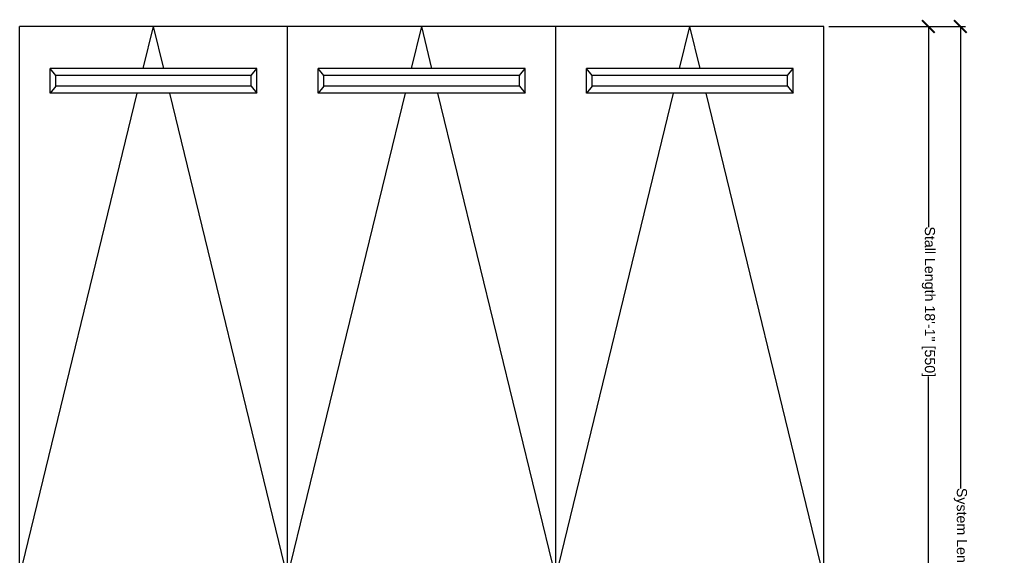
# Model space of a CAD drawing. Extents: x -210816 to 22943, y 10566 to 41486.
# Drawn here: x 12405.5 to 12788.4, y 16698.9 to 16910.5 of the extents above; entities that cross this region are included whole.
import ezdxf

# ---------------------------------------------------------------- set-up
doc = ezdxf.new("R2010")
doc.units = 0
doc.header["$MEASUREMENT"] = 0
doc.layers.get('0').update_dxf_attribs({"linetype": 'CONTINUOUS'})
doc.layers.get('DEFPOINTS').update_dxf_attribs({"linetype": 'CONTINUOUS'})
doc.layers.add('DIM', color=6, linetype='CONTINUOUS')
doc.styles.get("Standard").update_dxf_attribs({"font": 'arial.ttf'})
doc.dimstyles.get("Standard").update_dxf_attribs({"dimtxt": 5, "dimasz": 5, "dimexe": 2, "dimexo": 2, "dimgap": 0.09, "dimtad": 0, "dimtih": 1, "dimtoh": 1, "dimdec": 1, "dimzin": 0, "dimdsep": 46, "dimlunit": 4, "dimtxsty": 'Standard', "dimblk": 'ARCHTICK', "dimcen": -0.09, "dimadec": 0, "dimazin": 0, "dimtfac": 1, "dimtdec": 4, "dimtofl": 0, "dimtmove": 0, "dimatfit": 3, "dimldrblk": 'ARCHTICK', "dimfxl": 1, "dimtolj": 1, "dimtzin": 0, "dimarcsym": 0})

# ---------------------------------------------------------------- blocks, each defined once
blk = doc.blocks.new('A$C12488')
for p, q in [((0, 0), (0, 216.53)), ((105.51, 216.53), (0, 216.53)), ((48.73, 200.03), (52.76, 216.53)), ((56.78, 200.03), (52.76, 216.53)), ((105.51, 0), (105.51, 216.53)), ((93.43, 200.03), (12.08, 200.03)), ((12.08, 190.33), (12.08, 200.03)), ((14.3, 197.32), (12.08, 200.03)), ((91.21, 197.32), (93.43, 200.03)), ((93.43, 190.33), (93.43, 200.03)), ((14.3, 193.03), (14.3, 197.32)), ((91.21, 197.32), (14.3, 197.32)), ((91.21, 193.03), (91.21, 197.32)), ((14.3, 193.03), (12.08, 190.33)), ((91.21, 193.03), (14.3, 193.03)), ((91.21, 193.03), (93.43, 190.33)), ((0, 0), (46.37, 190.33)), ((93.43, 190.33), (12.08, 190.33)), ((105.51, 0), (59.14, 190.33)), ((105.51, 0), (0, 0))]:
    blk.add_line(p, q)
blk = doc.blocks.new('_ARCHTICK')
at = {"color": 0, "linetype": 'ByBlock', "const_width": 0.15}
blk.add_lwpolyline([(-0.5, -0.5), (0.5, 0.5)], dxfattribs=at)
blk = doc.blocks.new('*D18154')
at = {"layer": 'DEFPOINTS', "color": 0}
for p in [(12722, 16907.73), (12725.94, 16691.2), (12763.13, 16691.2)]:
    blk.add_point(p, dxfattribs=at)
at = {"layer": 'DIM', "color": 0, "lineweight": -2}
for p, q in [((12724, 16907.73), (12765.13, 16907.73)), ((12763.13, 16907.73), (12763.13, 16828.86)), ((12763.13, 16691.2), (12763.13, 16770.07)), ((12727.94, 16691.2), (12765.13, 16691.2))]:
    blk.add_line(p, q, dxfattribs=at)
at = {"layer": 'DIM', "color": 0, "lineweight": -2, "xscale": 5, "yscale": 5, "zscale": 5}
for p, rotation in [((12763.13, 16907.73), 90), ((12763.13, 16691.2), 270)]:
    blk.add_blockref('_ARCHTICK', p, dxfattribs=dict(at, rotation=rotation))
at = {"layer": 'DIM', "color": 0, "insert": (12763.13, 16799.47), "char_height": 4, "attachment_point": 5, "rotation": 270}
blk.add_mtext('\\A1;Stall Length 18\'-1" [550]', dxfattribs=at)
blk = doc.blocks.new('*D18155')
at = {"layer": 'DEFPOINTS', "color": 0}
for p in [(12722, 16907.73), (12725.94, 16474.66), (12775.72, 16474.66)]:
    blk.add_point(p, dxfattribs=at)
at = {"layer": 'DIM', "color": 0, "lineweight": -2}
for p, q in [((12724, 16907.73), (12777.72, 16907.73)), ((12775.72, 16907.73), (12775.72, 16726.02)), ((12775.72, 16474.66), (12775.72, 16656.37)), ((12727.94, 16474.66), (12777.72, 16474.66))]:
    blk.add_line(p, q, dxfattribs=at)
at = {"layer": 'DIM', "color": 0, "lineweight": -2, "xscale": 5, "yscale": 5, "zscale": 5}
for p, rotation in [((12775.72, 16907.73), 90), ((12775.72, 16474.66), 270)]:
    blk.add_blockref('_ARCHTICK', p, dxfattribs=dict(at, rotation=rotation))
at = {"layer": 'DIM', "color": 0, "insert": (12775.72, 16691.2), "char_height": 4, "attachment_point": 5, "rotation": 270}
blk.add_mtext('\\A1;System Length 36\'-1" [1100]', dxfattribs=at)

msp = doc.modelspace()

# ---------------------------------------------------------------- block references
for p in [(12405.47, 16691.2), (12510.98, 16691.2), (12616.49, 16691.2)]:
    msp.add_blockref('A$C12488', p)

# ---------------------------------------------------------------- dimensions: what is measured, and where the dimension line sits
at = {"layer": 'DIM'}
for base, p2, text, picture, middle in [((12763.13, 16691.2), (12725.94, 16691.2), 'Stall Length <>', '*D18154', (12763.13, 16799.47)), ((12775.72, 16474.66), (12725.94, 16474.66), 'System Length <>', '*D18155', (12775.72, 16691.2))]:
    dim = msp.add_linear_dim(base=base, p1=(12722, 16907.73), p2=p2, angle=90, text=text, dimstyle='Standard', override={"dimtxt": 4, "dimdec": 0}, dxfattribs=at)
    dim.commit()
    dim.dimension.update_dxf_attribs({"geometry": picture, "text_midpoint": middle, "text_rotation": 270})

doc.saveas('drawing.dxf')
